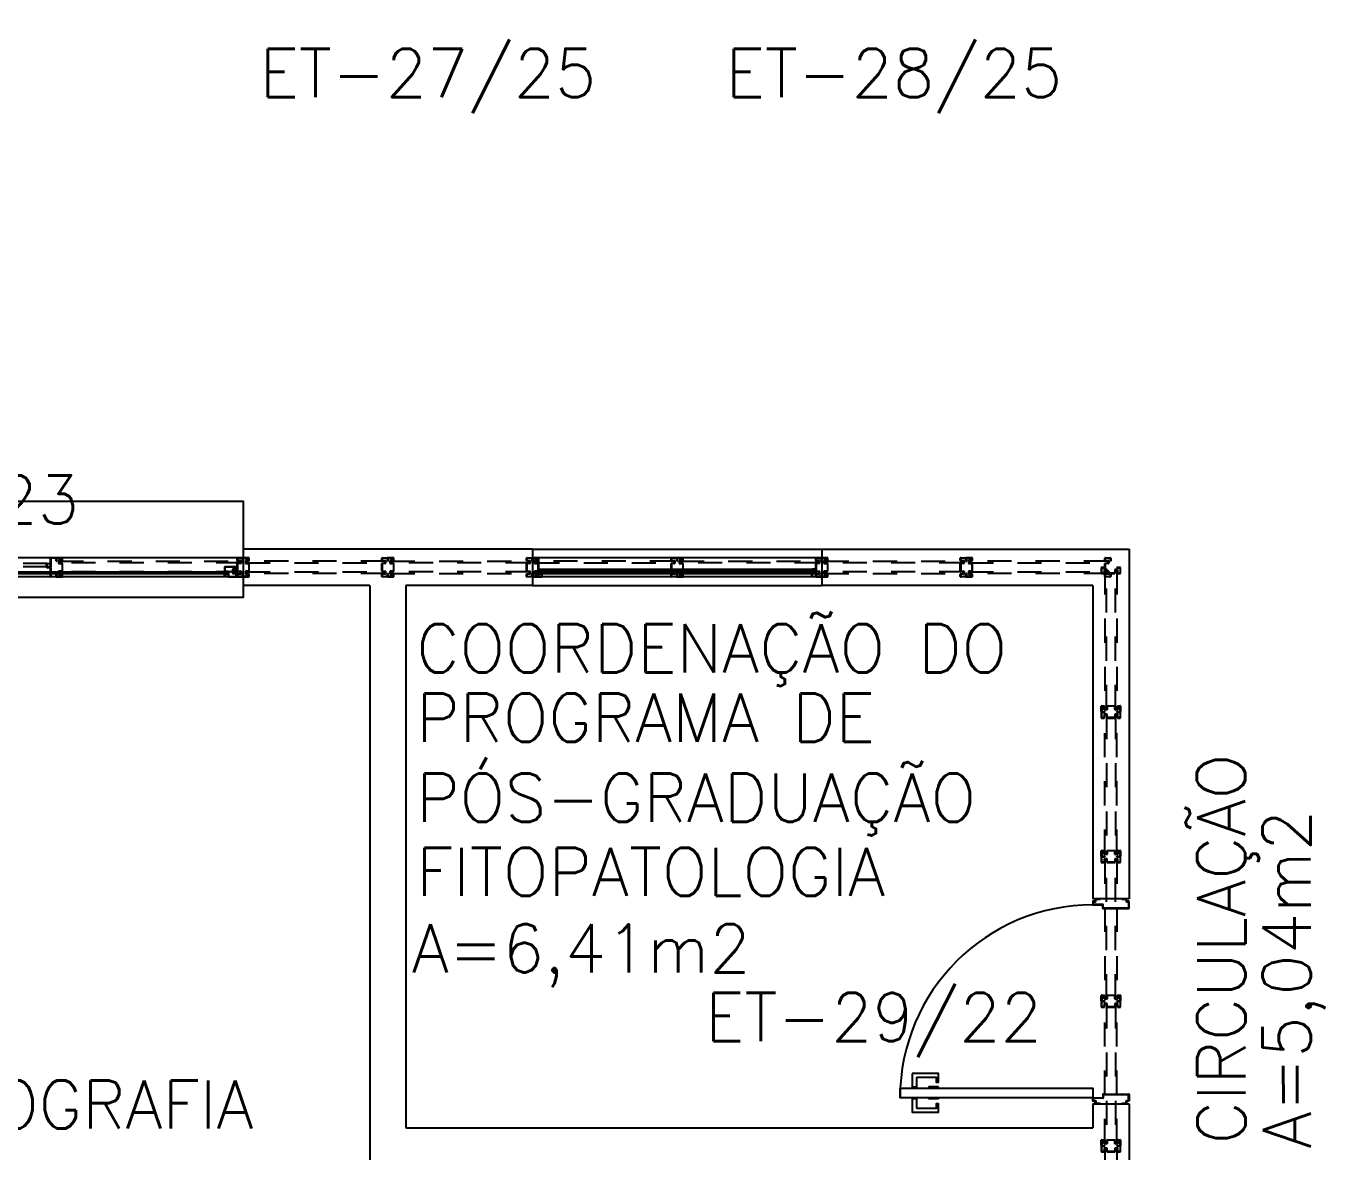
# Model space of a CAD drawing. Header units: millimetres. Extents: x 2128 to 2646, y 1972 to 2207.
# Drawn here: x 2482.94 to 2488.38, y 2056.62 to 2061.28 of the extents above; entities that cross this region are included whole.
import ezdxf

# ---------------------------------------------------------------- set-up
doc = ezdxf.new("R2010")
doc.units = ezdxf.units.MM
doc.linetypes.add('HIDDEN', pattern=[0.375, 0.25, -0.125])
for name, color, linetype in [('AR-ALV', 2, 'Continuous'), ('AR-ESQ', 1, 'Continuous'), ('AR-PEITORIL', 1, 'Continuous'), ('AR-PORTA', 1, 'Continuous'), ('ar-talude', 1, 'Continuous'), ('BC- VISTA', 1, 'Continuous'), ('BGR- VISTA', 12, 'Continuous'), ('DT-ESQ-BAGUETE-C', 1, 'Continuous'), ('DT-ESQ-BAGUETE-V', 1, 'Continuous'), ('DT-ESQ-CHAPA DOBRADA-V', 1, 'Continuous'), ('DT-ESQ-MARCO-V', 1, 'Continuous'), ('DT-ESQ-PERFIL U-C', 2, 'Continuous'), ('DT-ESQ-PROJ', 1, 'HIDDEN'), ('DT-ESQ-VIDRO-C', 2, 'Continuous'), ('DT-TXTMOD', 1, 'Continuous'), ('ENDEREÇO', 2, 'Continuous'), ('maçaneta', 1, 'Continuous'), ('mov', 1, 'Continuous'), ('PM-PERFIL U-C', 2, 'Continuous'), ('pm1', 2, 'Continuous'), ('TEXTO', 2, 'Continuous'), ('Área', 2, 'Continuous')]:
    doc.layers.add(name, color=color, linetype=linetype)
doc.styles.add('S10', font='simplex.shx', dxfattribs={"height": 0.1})
doc.styles.add('UNB-100', font='simplex.shx', dxfattribs={"height": 0.2})
doc.styles.add('UNB1-100', font='simplex.shx', dxfattribs={"height": 0.2})

# ---------------------------------------------------------------- blocks, each defined once
blk = doc.blocks.new('EF02A-P')
at = {"layer": 'DT-ESQ-PROJ', "ltscale": 0.1}
for p, q in [((0.0385, 0.0735), (0.8115, 0.0735)), ((0.0385, 0.0585), (0.8115, 0.0585))]:
    blk.add_line(p, q, dxfattribs=at)
for points in [[(0.025, 0.0984), (0.025, 0.0765), (0.0385, 0.0765, -1), (0.0385, 0.0735), (0.025, 0.0735), (0.025, 0.0365, -0.414214), (0.0235, 0.035), (0.0015, 0.035, -0.414214), (0, 0.0365), (0, 0.05), (0.0015, 0.05), (0.0015, 0.0365), (0.0235, 0.0365), (0.0235, 0.0735, -0.414214), (0.025, 0.075, -0.414214), (0.0235, 0.0765), (0.0235, 0.0984), (0.0235, 0.1135), (0.0015, 0.1135), (0.0015, 0.1), (0, 0.1), (0, 0.1135, -0.414214), (0.0015, 0.115), (0.0235, 0.115, -0.414214), (0.025, 0.1135)], [(0.825, 0.0984), (0.825, 0.0765), (0.8115, 0.0765, 1), (0.8115, 0.0735), (0.825, 0.0735), (0.825, 0.0365, 0.414214), (0.8265, 0.035), (0.8485, 0.035, 0.414214), (0.85, 0.0365), (0.85, 0.05), (0.8485, 0.05), (0.8485, 0.0365), (0.8265, 0.0365), (0.8265, 0.0735, 0.414214), (0.825, 0.075, 0.414214), (0.8265, 0.0765), (0.8265, 0.0984), (0.8265, 0.1135), (0.8485, 0.1135), (0.8485, 0.1), (0.85, 0.1), (0.85, 0.1135, 0.414214), (0.8485, 0.115), (0.8265, 0.115, 0.414214), (0.825, 0.1135)], [(0.039, 0.0585), (0.0255, 0.0585), (0.0255, 0.06), (0.039, 0.06), (0.039, 0.072), (0.0255, 0.072), (0.0255, 0.0735), (0.039, 0.0735, -0.414214), (0.0405, 0.072), (0.0405, 0.06, -0.414214)], [(0.811, 0.0585), (0.8245, 0.0585), (0.8245, 0.06), (0.811, 0.06), (0.811, 0.072), (0.8245, 0.072), (0.8245, 0.0735), (0.811, 0.0735, 0.414214), (0.8095, 0.072), (0.8095, 0.06, 0.414214)]]:
    blk.add_lwpolyline(points, format="xyb", close=True, dxfattribs=at)
for points in [[(0.025, 0.075), (0.0385, 0.075)], [(0.8115, 0.075), (0.825, 0.075)]]:
    blk.add_lwpolyline(points, dxfattribs=at)
at = {"layer": 'DT-TXTMOD', "ltscale": 0.1, "style": 'S10', "flags": 3}
blk.add_attdef('EF02A', (0.025, -0.105), '', height=0.1, dxfattribs=at)
blk = doc.blocks.new('EF137-P')
at = {"layer": 'DT-ESQ-PROJ', "ltscale": 0.1}
for points in [[(0.025, -0.1035), (0.025, -0.1135, -0.414214), (0.0235, -0.115), (0.0015, -0.115, -0.414214), (0, -0.1135), (0, -0.1), (0.0015, -0.1), (0.0015, -0.113, 0.414214), (0.002, -0.1135), (0.023, -0.1135, 0.414214), (0.0235, -0.113), (0.0235, -0.1035), (0.0105, -0.1035, -0.414214), (0.009, -0.102), (0.009, -0.092, -0.414214), (0.0105, -0.0905), (0.0235, -0.0905), (0.0235, -0.0595), (0.0105, -0.0595, -0.414214), (0.009, -0.058), (0.009, -0.048, -0.414214), (0.0105, -0.0465), (0.0235, -0.0465), (0.0235, -0.037, 0.414214), (0.023, -0.0365), (0.002, -0.0365, 0.414214), (0.0015, -0.037), (0.0015, -0.05), (0, -0.05), (0, -0.0365, -0.414214), (0.0015, -0.035), (0.0235, -0.035, -0.414214), (0.025, -0.0365), (0.025, -0.0465, -0.414214), (0.0235, -0.048), (0.0105, -0.048), (0.0105, -0.058), (0.0235, -0.058), (0.0235, -0.058, -0.414214), (0.025, -0.0595), (0.025, -0.0905, -0.414214), (0.0235, -0.092), (0.0235, -0.092), (0.0105, -0.092), (0.0105, -0.102), (0.0235, -0.102, -0.414214)], [(0.575, -0.1035), (0.575, -0.1135, 0.414214), (0.5765, -0.115), (0.5985, -0.115, 0.414214), (0.6, -0.1135), (0.6, -0.1), (0.5985, -0.1), (0.5985, -0.113, -0.414214), (0.598, -0.1135), (0.577, -0.1135, -0.414214), (0.5765, -0.113), (0.5765, -0.1035), (0.5895, -0.1035, 0.414214), (0.591, -0.102), (0.591, -0.092, 0.414214), (0.5895, -0.0905), (0.5765, -0.0905), (0.5765, -0.0595), (0.5895, -0.0595, 0.414214), (0.591, -0.058), (0.591, -0.048, 0.414214), (0.5895, -0.0465), (0.5765, -0.0465), (0.5765, -0.037, -0.414214), (0.577, -0.0365), (0.598, -0.0365, -0.414214), (0.5985, -0.037), (0.5985, -0.05), (0.6, -0.05), (0.6, -0.0365, 0.414214), (0.5985, -0.035), (0.5765, -0.035, 0.414214), (0.575, -0.0365), (0.575, -0.0465, 0.414214), (0.5765, -0.048), (0.5895, -0.048), (0.5895, -0.058), (0.5765, -0.058), (0.5765, -0.058, 0.414214), (0.575, -0.0595), (0.575, -0.0905, 0.414214), (0.5765, -0.092), (0.5765, -0.092), (0.5895, -0.092), (0.5895, -0.102), (0.5765, -0.102, 0.414214)], [(0.625, -0.1035), (0.625, -0.1135, -0.414214), (0.6235, -0.115), (0.6015, -0.115, -0.414214), (0.6, -0.1135), (0.6, -0.1), (0.6015, -0.1), (0.6015, -0.113, 0.414214), (0.602, -0.1135), (0.623, -0.1135, 0.414214), (0.6235, -0.113), (0.6235, -0.1035), (0.6105, -0.1035, -0.414214), (0.609, -0.102), (0.609, -0.092, -0.414214), (0.6105, -0.0905), (0.6235, -0.0905), (0.6235, -0.0595), (0.6105, -0.0595, -0.414214), (0.609, -0.058), (0.609, -0.048, -0.414214), (0.6105, -0.0465), (0.6235, -0.0465), (0.6235, -0.037, 0.414214), (0.623, -0.0365), (0.602, -0.0365, 0.414214), (0.6015, -0.037), (0.6015, -0.05), (0.6, -0.05), (0.6, -0.0365, -0.414214), (0.6015, -0.035), (0.6235, -0.035, -0.414214), (0.625, -0.0365), (0.625, -0.0465, -0.414214), (0.6235, -0.048), (0.6105, -0.048), (0.6105, -0.058), (0.6235, -0.058), (0.6235, -0.058, -0.414214), (0.625, -0.0595), (0.625, -0.0905, -0.414214), (0.6235, -0.092), (0.6235, -0.092), (0.6105, -0.092), (0.6105, -0.102), (0.6235, -0.102, -0.414214)], [(1.175, -0.1035), (1.175, -0.1135, 0.414214), (1.1765, -0.115), (1.1985, -0.115, 0.414214), (1.2, -0.1135), (1.2, -0.1), (1.1985, -0.1), (1.1985, -0.113, -0.414214), (1.198, -0.1135), (1.177, -0.1135, -0.414214), (1.1765, -0.113), (1.1765, -0.1035), (1.1895, -0.1035, 0.414214), (1.191, -0.102), (1.191, -0.092, 0.414214), (1.1895, -0.0905), (1.1765, -0.0905), (1.1765, -0.0595), (1.1895, -0.0595, 0.414214), (1.191, -0.058), (1.191, -0.048, 0.414214), (1.1895, -0.0465), (1.1765, -0.0465), (1.1765, -0.037, -0.414214), (1.177, -0.0365), (1.198, -0.0365, -0.414214), (1.1985, -0.037), (1.1985, -0.05), (1.2, -0.05), (1.2, -0.0365, 0.414214), (1.1985, -0.035), (1.1765, -0.035, 0.414214), (1.175, -0.0365), (1.175, -0.0465, 0.414214), (1.1765, -0.048), (1.1895, -0.048), (1.1895, -0.058), (1.1765, -0.058), (1.1765, -0.058, 0.414214), (1.175, -0.0595), (1.175, -0.0905, 0.414214), (1.1765, -0.092), (1.1765, -0.092), (1.1895, -0.092), (1.1895, -0.102), (1.1765, -0.102, 0.414214)], [(1.225, -0.1035), (1.225, -0.1135, -0.414214), (1.2235, -0.115), (1.2015, -0.115, -0.414214), (1.2, -0.1135), (1.2, -0.1), (1.2015, -0.1), (1.2015, -0.113, 0.414214), (1.202, -0.1135), (1.223, -0.1135, 0.414214), (1.2235, -0.113), (1.2235, -0.1035), (1.2105, -0.1035, -0.414214), (1.209, -0.102), (1.209, -0.092, -0.414214), (1.2105, -0.0905), (1.2235, -0.0905), (1.2235, -0.0595), (1.2105, -0.0595, -0.414214), (1.209, -0.058), (1.209, -0.048, -0.414214), (1.2105, -0.0465), (1.2235, -0.0465), (1.2235, -0.037, 0.414214), (1.223, -0.0365), (1.202, -0.0365, 0.414214), (1.2015, -0.037), (1.2015, -0.05), (1.2, -0.05), (1.2, -0.0365, -0.414214), (1.2015, -0.035), (1.2235, -0.035, -0.414214), (1.225, -0.0365), (1.225, -0.0465, -0.414214), (1.2235, -0.048), (1.2105, -0.048), (1.2105, -0.058), (1.2235, -0.058), (1.2235, -0.058, -0.414214), (1.225, -0.0595), (1.225, -0.0905, -0.414214), (1.2235, -0.092), (1.2235, -0.092), (1.2105, -0.092), (1.2105, -0.102), (1.2235, -0.102, -0.414214)], [(1.775, -0.1035), (1.775, -0.1135, 0.414214), (1.7765, -0.115), (1.7985, -0.115, 0.414214), (1.8, -0.1135), (1.8, -0.1), (1.7985, -0.1), (1.7985, -0.113, -0.414214), (1.798, -0.1135), (1.777, -0.1135, -0.414214), (1.7765, -0.113), (1.7765, -0.1035), (1.7895, -0.1035, 0.414214), (1.791, -0.102), (1.791, -0.092, 0.414214), (1.7895, -0.0905), (1.7765, -0.0905), (1.7765, -0.0595), (1.7895, -0.0595, 0.414214), (1.791, -0.058), (1.791, -0.048, 0.414214), (1.7895, -0.0465), (1.7765, -0.0465), (1.7765, -0.037, -0.414214), (1.777, -0.0365), (1.798, -0.0365, -0.414214), (1.7985, -0.037), (1.7985, -0.05), (1.8, -0.05), (1.8, -0.0365, 0.414214), (1.7985, -0.035), (1.7765, -0.035, 0.414214), (1.775, -0.0365), (1.775, -0.0465, 0.414214), (1.7765, -0.048), (1.7895, -0.048), (1.7895, -0.058), (1.7765, -0.058), (1.7765, -0.058, 0.414214), (1.775, -0.0595), (1.775, -0.0905, 0.414214), (1.7765, -0.092), (1.7765, -0.092), (1.7895, -0.092), (1.7895, -0.102), (1.7765, -0.102, 0.414214)], [(1.825, -0.1035), (1.825, -0.1135, -0.414214), (1.8235, -0.115), (1.8015, -0.115, -0.414214), (1.8, -0.1135), (1.8, -0.1), (1.8015, -0.1), (1.8015, -0.113, 0.414214), (1.802, -0.1135), (1.823, -0.1135, 0.414214), (1.8235, -0.113), (1.8235, -0.1035), (1.8105, -0.1035, -0.414214), (1.809, -0.102), (1.809, -0.092, -0.414214), (1.8105, -0.0905), (1.8235, -0.0905), (1.8235, -0.0595), (1.8105, -0.0595, -0.414214), (1.809, -0.058), (1.809, -0.048, -0.414214), (1.8105, -0.0465), (1.8235, -0.0465), (1.8235, -0.037, 0.414214), (1.823, -0.0365), (1.802, -0.0365, 0.414214), (1.8015, -0.037), (1.8015, -0.05), (1.8, -0.05), (1.8, -0.0365, -0.414214), (1.8015, -0.035), (1.8235, -0.035, -0.414214), (1.825, -0.0365), (1.825, -0.0465, -0.414214), (1.8235, -0.048), (1.8105, -0.048), (1.8105, -0.058), (1.8235, -0.058), (1.8235, -0.058, -0.414214), (1.825, -0.0595), (1.825, -0.0905, -0.414214), (1.8235, -0.092), (1.8235, -0.092), (1.8105, -0.092), (1.8105, -0.102), (1.8235, -0.102, -0.414214)], [(2.375, -0.1035), (2.375, -0.1135, 0.414214), (2.3765, -0.115), (2.3985, -0.115, 0.414214), (2.4, -0.1135), (2.4, -0.1), (2.3985, -0.1), (2.3985, -0.113, -0.414214), (2.398, -0.1135), (2.377, -0.1135, -0.414214), (2.3765, -0.113), (2.3765, -0.1035), (2.3895, -0.1035, 0.414214), (2.391, -0.102), (2.391, -0.092, 0.414214), (2.3895, -0.0905), (2.3765, -0.0905), (2.3765, -0.0595), (2.3895, -0.0595, 0.414214), (2.391, -0.058), (2.391, -0.048, 0.414214), (2.3895, -0.0465), (2.3765, -0.0465), (2.3765, -0.037, -0.414214), (2.377, -0.0365), (2.398, -0.0365, -0.414214), (2.3985, -0.037), (2.3985, -0.05), (2.4, -0.05), (2.4, -0.0365, 0.414214), (2.3985, -0.035), (2.3765, -0.035, 0.414214), (2.375, -0.0365), (2.375, -0.0465, 0.414214), (2.3765, -0.048), (2.3895, -0.048), (2.3895, -0.058), (2.3765, -0.058), (2.3765, -0.058, 0.414214), (2.375, -0.0595), (2.375, -0.0905, 0.414214), (2.3765, -0.092), (2.3765, -0.092), (2.3895, -0.092), (2.3895, -0.102), (2.3765, -0.102, 0.414214)], [(2.425, -0.1035), (2.425, -0.1135, -0.414214), (2.4235, -0.115), (2.4015, -0.115, -0.414214), (2.4, -0.1135), (2.4, -0.1), (2.4015, -0.1), (2.4015, -0.113, 0.414214), (2.402, -0.1135), (2.423, -0.1135, 0.414214), (2.4235, -0.113), (2.4235, -0.1035), (2.4105, -0.1035, -0.414214), (2.409, -0.102), (2.409, -0.092, -0.414214), (2.4105, -0.0905), (2.4235, -0.0905), (2.4235, -0.0595), (2.4105, -0.0595, -0.414214), (2.409, -0.058), (2.409, -0.048, -0.414214), (2.4105, -0.0465), (2.4235, -0.0465), (2.4235, -0.037, 0.414214), (2.423, -0.0365), (2.402, -0.0365, 0.414214), (2.4015, -0.037), (2.4015, -0.05), (2.4, -0.05), (2.4, -0.0365, -0.414214), (2.4015, -0.035), (2.4235, -0.035, -0.414214), (2.425, -0.0365), (2.425, -0.0465, -0.414214), (2.4235, -0.048), (2.4105, -0.048), (2.4105, -0.058), (2.4235, -0.058), (2.4235, -0.058, -0.414214), (2.425, -0.0595), (2.425, -0.0905, -0.414214), (2.4235, -0.092), (2.4235, -0.092), (2.4105, -0.092), (2.4105, -0.102), (2.4235, -0.102, -0.414214)], [(2.975, -0.1035), (2.975, -0.1135, 0.414214), (2.9765, -0.115), (2.9985, -0.115, 0.414214), (3, -0.1135), (3, -0.1), (2.9985, -0.1), (2.9985, -0.113, -0.414214), (2.998, -0.1135), (2.977, -0.1135, -0.414214), (2.9765, -0.113), (2.9765, -0.1035), (2.9895, -0.1035, 0.414214), (2.991, -0.102), (2.991, -0.092, 0.414214), (2.9895, -0.0905), (2.9765, -0.0905), (2.9765, -0.0595), (2.9895, -0.0595, 0.414214), (2.991, -0.058), (2.991, -0.048, 0.414214), (2.9895, -0.0465), (2.9765, -0.0465), (2.9765, -0.037, -0.414214), (2.977, -0.0365), (2.998, -0.0365, -0.414214), (2.9985, -0.037), (2.9985, -0.05), (3, -0.05), (3, -0.0365, 0.414214), (2.9985, -0.035), (2.9765, -0.035, 0.414214), (2.975, -0.0365), (2.975, -0.0465, 0.414214), (2.9765, -0.048), (2.9895, -0.048), (2.9895, -0.058), (2.9765, -0.058), (2.9765, -0.058, 0.414214), (2.975, -0.0595), (2.975, -0.0905, 0.414214), (2.9765, -0.092), (2.9765, -0.092), (2.9895, -0.092), (2.9895, -0.102), (2.9765, -0.102, 0.414214)], [(3.025, -0.1035), (3.025, -0.1135, -0.414214), (3.0235, -0.115), (3.0015, -0.115, -0.414214), (3, -0.1135), (3, -0.1), (3.0015, -0.1), (3.0015, -0.113, 0.414214), (3.002, -0.1135), (3.023, -0.1135, 0.414214), (3.0235, -0.113), (3.0235, -0.1035), (3.0105, -0.1035, -0.414214), (3.009, -0.102), (3.009, -0.092, -0.414214), (3.0105, -0.0905), (3.0235, -0.0905), (3.0235, -0.0595), (3.0105, -0.0595, -0.414214), (3.009, -0.058), (3.009, -0.048, -0.414214), (3.0105, -0.0465), (3.0235, -0.0465), (3.0235, -0.037, 0.414214), (3.023, -0.0365), (3.002, -0.0365, 0.414214), (3.0015, -0.037), (3.0015, -0.05), (3, -0.05), (3, -0.0365, -0.414214), (3.0015, -0.035), (3.0235, -0.035, -0.414214), (3.025, -0.0365), (3.025, -0.0465, -0.414214), (3.0235, -0.048), (3.0105, -0.048), (3.0105, -0.058), (3.0235, -0.058), (3.0235, -0.058, -0.414214), (3.025, -0.0595), (3.025, -0.0905, -0.414214), (3.0235, -0.092), (3.0235, -0.092), (3.0105, -0.092), (3.0105, -0.102), (3.0235, -0.102, -0.414214)], [(3.575, -0.1035), (3.575, -0.1135, 0.414214), (3.5765, -0.115), (3.5985, -0.115, 0.414214), (3.6, -0.1135), (3.6, -0.1), (3.5985, -0.1), (3.5985, -0.113, -0.414214), (3.598, -0.1135), (3.577, -0.1135, -0.414214), (3.5765, -0.113), (3.5765, -0.1035), (3.5895, -0.1035, 0.414214), (3.591, -0.102), (3.591, -0.092, 0.414214), (3.5895, -0.0905), (3.5765, -0.0905), (3.5765, -0.0595), (3.5895, -0.0595, 0.414214), (3.591, -0.058), (3.591, -0.048, 0.414214), (3.5895, -0.0465), (3.5765, -0.0465), (3.5765, -0.037, -0.414214), (3.577, -0.0365), (3.598, -0.0365, -0.414214), (3.5985, -0.037), (3.5985, -0.05), (3.6, -0.05), (3.6, -0.0365, 0.414214), (3.5985, -0.035), (3.5765, -0.035, 0.414214), (3.575, -0.0365), (3.575, -0.0465, 0.414214), (3.5765, -0.048), (3.5895, -0.048), (3.5895, -0.058), (3.5765, -0.058), (3.5765, -0.058, 0.414214), (3.575, -0.0595), (3.575, -0.0905, 0.414214), (3.5765, -0.092), (3.5765, -0.092), (3.5895, -0.092), (3.5895, -0.102), (3.5765, -0.102, 0.414214)], [(3.625, -0.1035), (3.625, -0.1135, -0.414214), (3.6235, -0.115), (3.6015, -0.115, -0.414214), (3.6, -0.1135), (3.6, -0.1), (3.6015, -0.1), (3.6015, -0.113, 0.414214), (3.602, -0.1135), (3.623, -0.1135, 0.414214), (3.6235, -0.113), (3.6235, -0.1035), (3.6105, -0.1035, -0.414214), (3.609, -0.102), (3.609, -0.092, -0.414214), (3.6105, -0.0905), (3.6235, -0.0905), (3.6235, -0.0595), (3.6105, -0.0595, -0.414214), (3.609, -0.058), (3.609, -0.048, -0.414214), (3.6105, -0.0465), (3.6235, -0.0465), (3.6235, -0.037, 0.414214), (3.623, -0.0365), (3.602, -0.0365, 0.414214), (3.6015, -0.037), (3.6015, -0.05), (3.6, -0.05), (3.6, -0.0365, -0.414214), (3.6015, -0.035), (3.6235, -0.035, -0.414214), (3.625, -0.0365), (3.625, -0.0465, -0.414214), (3.6235, -0.048), (3.6105, -0.048), (3.6105, -0.058), (3.6235, -0.058), (3.6235, -0.058, -0.414214), (3.625, -0.0595), (3.625, -0.0905, -0.414214), (3.6235, -0.092), (3.6235, -0.092), (3.6105, -0.092), (3.6105, -0.102), (3.6235, -0.102, -0.414214)], [(4.35, -0.1035), (4.35, -0.1135, 0.414214), (4.3515, -0.115), (4.3735, -0.115, 0.414214), (4.375, -0.1135), (4.375, -0.1), (4.3735, -0.1), (4.3735, -0.113, -0.414214), (4.373, -0.1135), (4.352, -0.1135, -0.414214), (4.3515, -0.113), (4.3515, -0.1035), (4.3645, -0.1035, 0.414214), (4.366, -0.102), (4.366, -0.092, 0.414214), (4.3645, -0.0905), (4.3515, -0.0905), (4.3515, -0.0595), (4.3645, -0.0595, 0.414214), (4.366, -0.058), (4.366, -0.048, 0.414214), (4.3645, -0.0465), (4.3515, -0.0465), (4.3515, -0.037, -0.414214), (4.352, -0.0365), (4.373, -0.0365, -0.414214), (4.3735, -0.037), (4.3735, -0.05), (4.375, -0.05), (4.375, -0.0365, 0.414214), (4.3735, -0.035), (4.3515, -0.035, 0.414214), (4.35, -0.0365), (4.35, -0.0465, 0.414214), (4.3515, -0.048), (4.3645, -0.048), (4.3645, -0.058), (4.3515, -0.058), (4.3515, -0.058, 0.414214), (4.35, -0.0595), (4.35, -0.0905, 0.414214), (4.3515, -0.092), (4.3515, -0.092), (4.3645, -0.092), (4.3645, -0.102), (4.3515, -0.102, 0.414214)]]:
    blk.add_lwpolyline(points, format="xyb", close=True, dxfattribs=at)
for points in [[(0.0125, -0.056), (0.0125, -0.05), (0.5875, -0.05), (0.5875, -0.056)], [(1.1875, -0.056), (1.1875, -0.05), (0.6125, -0.05), (0.6125, -0.056)], [(1.7875, -0.056), (1.7875, -0.05), (1.2125, -0.05), (1.2125, -0.056)], [(1.8125, -0.056), (1.8125, -0.05), (2.3875, -0.05), (2.3875, -0.056)], [(2.9875, -0.056), (2.9875, -0.05), (2.4125, -0.05), (2.4125, -0.056)], [(3.0125, -0.056), (3.0125, -0.05), (3.5875, -0.05), (3.5875, -0.056)], [(4.3625, -0.056), (4.3625, -0.05), (3.6125, -0.05), (3.6125, -0.056)], [(0.0125, -0.094), (0.0125, -0.1), (0.5875, -0.1), (0.5875, -0.094)], [(1.1875, -0.094), (1.1875, -0.1), (0.6125, -0.1), (0.6125, -0.094)], [(1.7875, -0.094), (1.7875, -0.1), (1.2125, -0.1), (1.2125, -0.094)], [(1.8125, -0.094), (1.8125, -0.1), (2.3875, -0.1), (2.3875, -0.094)], [(2.9875, -0.094), (2.9875, -0.1), (2.4125, -0.1), (2.4125, -0.094)], [(3.0125, -0.094), (3.0125, -0.1), (3.5875, -0.1), (3.5875, -0.094)], [(4.3625, -0.094), (4.3625, -0.1), (3.6125, -0.1), (3.6125, -0.094)]]:
    blk.add_lwpolyline(points, close=True, dxfattribs=at)
at = {"layer": 'DT-TXTMOD', "ltscale": 0.1, "style": 'S10', "flags": 3}
for tag, p in [('M19A', (0.0235, -0.255)), ('M21A', (0.827, -0.255)), ('M23A', (1.6306, -0.255)), ('M26A', (2.4341, -0.255))]:
    blk.add_attdef(tag, p, '', height=0.1, dxfattribs=at)
blk = doc.blocks.new('EF136-P')
at = {"layer": 'DT-ESQ-PROJ', "ltscale": 0.1}
for points in [[(0.025, -0.1035), (0.025, -0.1135, -0.414214), (0.0235, -0.115), (0.0015, -0.115, -0.414214), (0, -0.1135), (0, -0.1), (0.0015, -0.1), (0.0015, -0.113, 0.414214), (0.002, -0.1135), (0.023, -0.1135, 0.414214), (0.0235, -0.113), (0.0235, -0.1035), (0.0105, -0.1035, -0.414214), (0.009, -0.102), (0.009, -0.092, -0.414214), (0.0105, -0.0905), (0.0235, -0.0905), (0.0235, -0.0595), (0.0105, -0.0595, -0.414214), (0.009, -0.058), (0.009, -0.048, -0.414214), (0.0105, -0.0465), (0.0235, -0.0465), (0.0235, -0.037, 0.414214), (0.023, -0.0365), (0.002, -0.0365, 0.414214), (0.0015, -0.037), (0.0015, -0.05), (0, -0.05), (0, -0.0365, -0.414214), (0.0015, -0.035), (0.0235, -0.035, -0.414214), (0.025, -0.0365), (0.025, -0.0465, -0.414214), (0.0235, -0.048), (0.0105, -0.048), (0.0105, -0.058), (0.0235, -0.058), (0.0235, -0.058, -0.414214), (0.025, -0.0595), (0.025, -0.0905, -0.414214), (0.0235, -0.092), (0.0235, -0.092), (0.0105, -0.092), (0.0105, -0.102), (0.0235, -0.102, -0.414214)], [(0.575, -0.1035), (0.575, -0.1135, 0.414214), (0.5765, -0.115), (0.5985, -0.115, 0.414214), (0.6, -0.1135), (0.6, -0.1), (0.5985, -0.1), (0.5985, -0.113, -0.414214), (0.598, -0.1135), (0.577, -0.1135, -0.414214), (0.5765, -0.113), (0.5765, -0.1035), (0.5895, -0.1035, 0.414214), (0.591, -0.102), (0.591, -0.092, 0.414214), (0.5895, -0.0905), (0.5765, -0.0905), (0.5765, -0.0595), (0.5895, -0.0595, 0.414214), (0.591, -0.058), (0.591, -0.048, 0.414214), (0.5895, -0.0465), (0.5765, -0.0465), (0.5765, -0.037, -0.414214), (0.577, -0.0365), (0.598, -0.0365, -0.414214), (0.5985, -0.037), (0.5985, -0.05), (0.6, -0.05), (0.6, -0.0365, 0.414214), (0.5985, -0.035), (0.5765, -0.035, 0.414214), (0.575, -0.0365), (0.575, -0.0465, 0.414214), (0.5765, -0.048), (0.5895, -0.048), (0.5895, -0.058), (0.5765, -0.058), (0.5765, -0.058, 0.414214), (0.575, -0.0595), (0.575, -0.0905, 0.414214), (0.5765, -0.092), (0.5765, -0.092), (0.5895, -0.092), (0.5895, -0.102), (0.5765, -0.102, 0.414214)], [(0.625, -0.1035), (0.625, -0.1135, -0.414214), (0.6235, -0.115), (0.6015, -0.115, -0.414214), (0.6, -0.1135), (0.6, -0.1), (0.6015, -0.1), (0.6015, -0.113, 0.414214), (0.602, -0.1135), (0.623, -0.1135, 0.414214), (0.6235, -0.113), (0.6235, -0.1035), (0.6105, -0.1035, -0.414214), (0.609, -0.102), (0.609, -0.092, -0.414214), (0.6105, -0.0905), (0.6235, -0.0905), (0.6235, -0.0595), (0.6105, -0.0595, -0.414214), (0.609, -0.058), (0.609, -0.048, -0.414214), (0.6105, -0.0465), (0.6235, -0.0465), (0.6235, -0.037, 0.414214), (0.623, -0.0365), (0.602, -0.0365, 0.414214), (0.6015, -0.037), (0.6015, -0.05), (0.6, -0.05), (0.6, -0.0365, -0.414214), (0.6015, -0.035), (0.6235, -0.035, -0.414214), (0.625, -0.0365), (0.625, -0.0465, -0.414214), (0.6235, -0.048), (0.6105, -0.048), (0.6105, -0.058), (0.6235, -0.058), (0.6235, -0.058, -0.414214), (0.625, -0.0595), (0.625, -0.0905, -0.414214), (0.6235, -0.092), (0.6235, -0.092), (0.6105, -0.092), (0.6105, -0.102), (0.6235, -0.102, -0.414214)], [(1.175, -0.1035), (1.175, -0.1135, 0.414214), (1.1765, -0.115), (1.1985, -0.115, 0.414214), (1.2, -0.1135), (1.2, -0.1), (1.1985, -0.1), (1.1985, -0.113, -0.414214), (1.198, -0.1135), (1.177, -0.1135, -0.414214), (1.1765, -0.113), (1.1765, -0.1035), (1.1895, -0.1035, 0.414214), (1.191, -0.102), (1.191, -0.092, 0.414214), (1.1895, -0.0905), (1.1765, -0.0905), (1.1765, -0.0595), (1.1895, -0.0595, 0.414214), (1.191, -0.058), (1.191, -0.048, 0.414214), (1.1895, -0.0465), (1.1765, -0.0465), (1.1765, -0.037, -0.414214), (1.177, -0.0365), (1.198, -0.0365, -0.414214), (1.1985, -0.037), (1.1985, -0.05), (1.2, -0.05), (1.2, -0.0365, 0.414214), (1.1985, -0.035), (1.1765, -0.035, 0.414214), (1.175, -0.0365), (1.175, -0.0465, 0.414214), (1.1765, -0.048), (1.1895, -0.048), (1.1895, -0.058), (1.1765, -0.058), (1.1765, -0.058, 0.414214), (1.175, -0.0595), (1.175, -0.0905, 0.414214), (1.1765, -0.092), (1.1765, -0.092), (1.1895, -0.092), (1.1895, -0.102), (1.1765, -0.102, 0.414214)], [(1.225, -0.1035), (1.225, -0.1135, -0.414214), (1.2235, -0.115), (1.2015, -0.115, -0.414214), (1.2, -0.1135), (1.2, -0.1), (1.2015, -0.1), (1.2015, -0.113, 0.414214), (1.202, -0.1135), (1.223, -0.1135, 0.414214), (1.2235, -0.113), (1.2235, -0.1035), (1.2105, -0.1035, -0.414214), (1.209, -0.102), (1.209, -0.092, -0.414214), (1.2105, -0.0905), (1.2235, -0.0905), (1.2235, -0.0595), (1.2105, -0.0595, -0.414214), (1.209, -0.058), (1.209, -0.048, -0.414214), (1.2105, -0.0465), (1.2235, -0.0465), (1.2235, -0.037, 0.414214), (1.223, -0.0365), (1.202, -0.0365, 0.414214), (1.2015, -0.037), (1.2015, -0.05), (1.2, -0.05), (1.2, -0.0365, -0.414214), (1.2015, -0.035), (1.2235, -0.035, -0.414214), (1.225, -0.0365), (1.225, -0.0465, -0.414214), (1.2235, -0.048), (1.2105, -0.048), (1.2105, -0.058), (1.2235, -0.058), (1.2235, -0.058, -0.414214), (1.225, -0.0595), (1.225, -0.0905, -0.414214), (1.2235, -0.092), (1.2235, -0.092), (1.2105, -0.092), (1.2105, -0.102), (1.2235, -0.102, -0.414214)], [(1.775, -0.1035), (1.775, -0.1135, 0.414214), (1.7765, -0.115), (1.7985, -0.115, 0.414214), (1.8, -0.1135), (1.8, -0.1), (1.7985, -0.1), (1.7985, -0.113, -0.414214), (1.798, -0.1135), (1.777, -0.1135, -0.414214), (1.7765, -0.113), (1.7765, -0.1035), (1.7895, -0.1035, 0.414214), (1.791, -0.102), (1.791, -0.092, 0.414214), (1.7895, -0.0905), (1.7765, -0.0905), (1.7765, -0.0595), (1.7895, -0.0595, 0.414214), (1.791, -0.058), (1.791, -0.048, 0.414214), (1.7895, -0.0465), (1.7765, -0.0465), (1.7765, -0.037, -0.414214), (1.777, -0.0365), (1.798, -0.0365, -0.414214), (1.7985, -0.037), (1.7985, -0.05), (1.8, -0.05), (1.8, -0.0365, 0.414214), (1.7985, -0.035), (1.7765, -0.035, 0.414214), (1.775, -0.0365), (1.775, -0.0465, 0.414214), (1.7765, -0.048), (1.7895, -0.048), (1.7895, -0.058), (1.7765, -0.058), (1.7765, -0.058, 0.414214), (1.775, -0.0595), (1.775, -0.0905, 0.414214), (1.7765, -0.092), (1.7765, -0.092), (1.7895, -0.092), (1.7895, -0.102), (1.7765, -0.102, 0.414214)], [(1.825, -0.1035), (1.825, -0.1135, -0.414214), (1.8235, -0.115), (1.8015, -0.115, -0.414214), (1.8, -0.1135), (1.8, -0.1), (1.8015, -0.1), (1.8015, -0.113, 0.414214), (1.802, -0.1135), (1.823, -0.1135, 0.414214), (1.8235, -0.113), (1.8235, -0.1035), (1.8105, -0.1035, -0.414214), (1.809, -0.102), (1.809, -0.092, -0.414214), (1.8105, -0.0905), (1.8235, -0.0905), (1.8235, -0.0595), (1.8105, -0.0595, -0.414214), (1.809, -0.058), (1.809, -0.048, -0.414214), (1.8105, -0.0465), (1.8235, -0.0465), (1.8235, -0.037, 0.414214), (1.823, -0.0365), (1.802, -0.0365, 0.414214), (1.8015, -0.037), (1.8015, -0.05), (1.8, -0.05), (1.8, -0.0365, -0.414214), (1.8015, -0.035), (1.8235, -0.035, -0.414214), (1.825, -0.0365), (1.825, -0.0465, -0.414214), (1.8235, -0.048), (1.8105, -0.048), (1.8105, -0.058), (1.8235, -0.058), (1.8235, -0.058, -0.414214), (1.825, -0.0595), (1.825, -0.0905, -0.414214), (1.8235, -0.092), (1.8235, -0.092), (1.8105, -0.092), (1.8105, -0.102), (1.8235, -0.102, -0.414214)], [(2.375, -0.1035), (2.375, -0.1135, 0.414214), (2.3765, -0.115), (2.3985, -0.115, 0.414214), (2.4, -0.1135), (2.4, -0.1), (2.3985, -0.1), (2.3985, -0.113, -0.414214), (2.398, -0.1135), (2.377, -0.1135, -0.414214), (2.3765, -0.113), (2.3765, -0.1035), (2.3895, -0.1035, 0.414214), (2.391, -0.102), (2.391, -0.092, 0.414214), (2.3895, -0.0905), (2.3765, -0.0905), (2.3765, -0.0595), (2.3895, -0.0595, 0.414214), (2.391, -0.058), (2.391, -0.048, 0.414214), (2.3895, -0.0465), (2.3765, -0.0465), (2.3765, -0.037, -0.414214), (2.377, -0.0365), (2.398, -0.0365, -0.414214), (2.3985, -0.037), (2.3985, -0.05), (2.4, -0.05), (2.4, -0.0365, 0.414214), (2.3985, -0.035), (2.3765, -0.035, 0.414214), (2.375, -0.0365), (2.375, -0.0465, 0.414214), (2.3765, -0.048), (2.3895, -0.048), (2.3895, -0.058), (2.3765, -0.058), (2.3765, -0.058, 0.414214), (2.375, -0.0595), (2.375, -0.0905, 0.414214), (2.3765, -0.092), (2.3765, -0.092), (2.3895, -0.092), (2.3895, -0.102), (2.3765, -0.102, 0.414214)], [(2.425, -0.1035), (2.425, -0.1135, -0.414214), (2.4235, -0.115), (2.4015, -0.115, -0.414214), (2.4, -0.1135), (2.4, -0.1), (2.4015, -0.1), (2.4015, -0.113, 0.414214), (2.402, -0.1135), (2.423, -0.1135, 0.414214), (2.4235, -0.113), (2.4235, -0.1035), (2.4105, -0.1035, -0.414214), (2.409, -0.102), (2.409, -0.092, -0.414214), (2.4105, -0.0905), (2.4235, -0.0905), (2.4235, -0.0595), (2.4105, -0.0595, -0.414214), (2.409, -0.058), (2.409, -0.048, -0.414214), (2.4105, -0.0465), (2.4235, -0.0465), (2.4235, -0.037, 0.414214), (2.423, -0.0365), (2.402, -0.0365, 0.414214), (2.4015, -0.037), (2.4015, -0.05), (2.4, -0.05), (2.4, -0.0365, -0.414214), (2.4015, -0.035), (2.4235, -0.035, -0.414214), (2.425, -0.0365), (2.425, -0.0465, -0.414214), (2.4235, -0.048), (2.4105, -0.048), (2.4105, -0.058), (2.4235, -0.058), (2.4235, -0.058, -0.414214), (2.425, -0.0595), (2.425, -0.0905, -0.414214), (2.4235, -0.092), (2.4235, -0.092), (2.4105, -0.092), (2.4105, -0.102), (2.4235, -0.102, -0.414214)], [(2.975, -0.1035), (2.975, -0.1135, 0.414214), (2.9765, -0.115), (2.9985, -0.115, 0.414214), (3, -0.1135), (3, -0.1), (2.9985, -0.1), (2.9985, -0.113, -0.414214), (2.998, -0.1135), (2.977, -0.1135, -0.414214), (2.9765, -0.113), (2.9765, -0.1035), (2.9895, -0.1035, 0.414214), (2.991, -0.102), (2.991, -0.092, 0.414214), (2.9895, -0.0905), (2.9765, -0.0905), (2.9765, -0.0595), (2.9895, -0.0595, 0.414214), (2.991, -0.058), (2.991, -0.048, 0.414214), (2.9895, -0.0465), (2.9765, -0.0465), (2.9765, -0.037, -0.414214), (2.977, -0.0365), (2.998, -0.0365, -0.414214), (2.9985, -0.037), (2.9985, -0.05), (3, -0.05), (3, -0.0365, 0.414214), (2.9985, -0.035), (2.9765, -0.035, 0.414214), (2.975, -0.0365), (2.975, -0.0465, 0.414214), (2.9765, -0.048), (2.9895, -0.048), (2.9895, -0.058), (2.9765, -0.058), (2.9765, -0.058, 0.414214), (2.975, -0.0595), (2.975, -0.0905, 0.414214), (2.9765, -0.092), (2.9765, -0.092), (2.9895, -0.092), (2.9895, -0.102), (2.9765, -0.102, 0.414214)], [(3.025, -0.1035), (3.025, -0.1135, -0.414214), (3.0235, -0.115), (3.0015, -0.115, -0.414214), (3, -0.1135), (3, -0.1), (3.0015, -0.1), (3.0015, -0.113, 0.414214), (3.002, -0.1135), (3.023, -0.1135, 0.414214), (3.0235, -0.113), (3.0235, -0.1035), (3.0105, -0.1035, -0.414214), (3.009, -0.102), (3.009, -0.092, -0.414214), (3.0105, -0.0905), (3.0235, -0.0905), (3.0235, -0.0595), (3.0105, -0.0595, -0.414214), (3.009, -0.058), (3.009, -0.048, -0.414214), (3.0105, -0.0465), (3.0235, -0.0465), (3.0235, -0.037, 0.414214), (3.023, -0.0365), (3.002, -0.0365, 0.414214), (3.0015, -0.037), (3.0015, -0.05), (3, -0.05), (3, -0.0365, -0.414214), (3.0015, -0.035), (3.0235, -0.035, -0.414214), (3.025, -0.0365), (3.025, -0.0465, -0.414214), (3.0235, -0.048), (3.0105, -0.048), (3.0105, -0.058), (3.0235, -0.058), (3.0235, -0.058, -0.414214), (3.025, -0.0595), (3.025, -0.0905, -0.414214), (3.0235, -0.092), (3.0235, -0.092), (3.0105, -0.092), (3.0105, -0.102), (3.0235, -0.102, -0.414214)], [(3.575, -0.1035), (3.575, -0.1135, 0.414214), (3.5765, -0.115), (3.5985, -0.115, 0.414214), (3.6, -0.1135), (3.6, -0.1), (3.5985, -0.1), (3.5985, -0.113, -0.414214), (3.598, -0.1135), (3.577, -0.1135, -0.414214), (3.5765, -0.113), (3.5765, -0.1035), (3.5895, -0.1035, 0.414214), (3.591, -0.102), (3.591, -0.092, 0.414214), (3.5895, -0.0905), (3.5765, -0.0905), (3.5765, -0.0595), (3.5895, -0.0595, 0.414214), (3.591, -0.058), (3.591, -0.048, 0.414214), (3.5895, -0.0465), (3.5765, -0.0465), (3.5765, -0.037, -0.414214), (3.577, -0.0365), (3.598, -0.0365, -0.414214), (3.5985, -0.037), (3.5985, -0.05), (3.6, -0.05), (3.6, -0.0365, 0.414214), (3.5985, -0.035), (3.5765, -0.035, 0.414214), (3.575, -0.0365), (3.575, -0.0465, 0.414214), (3.5765, -0.048), (3.5895, -0.048), (3.5895, -0.058), (3.5765, -0.058), (3.5765, -0.058, 0.414214), (3.575, -0.0595), (3.575, -0.0905, 0.414214), (3.5765, -0.092), (3.5765, -0.092), (3.5895, -0.092), (3.5895, -0.102), (3.5765, -0.102, 0.414214)], [(3.625, -0.1035), (3.625, -0.1135, -0.414214), (3.6235, -0.115), (3.6015, -0.115, -0.414214), (3.6, -0.1135), (3.6, -0.1), (3.6015, -0.1), (3.6015, -0.113, 0.414214), (3.602, -0.1135), (3.623, -0.1135, 0.414214), (3.6235, -0.113), (3.6235, -0.1035), (3.6105, -0.1035, -0.414214), (3.609, -0.102), (3.609, -0.092, -0.414214), (3.6105, -0.0905), (3.6235, -0.0905), (3.6235, -0.0595), (3.6105, -0.0595, -0.414214), (3.609, -0.058), (3.609, -0.048, -0.414214), (3.6105, -0.0465), (3.6235, -0.0465), (3.6235, -0.037, 0.414214), (3.623, -0.0365), (3.602, -0.0365, 0.414214), (3.6015, -0.037), (3.6015, -0.05), (3.6, -0.05), (3.6, -0.0365, -0.414214), (3.6015, -0.035), (3.6235, -0.035, -0.414214), (3.625, -0.0365), (3.625, -0.0465, -0.414214), (3.6235, -0.048), (3.6105, -0.048), (3.6105, -0.058), (3.6235, -0.058), (3.6235, -0.058, -0.414214), (3.625, -0.0595), (3.625, -0.0905, -0.414214), (3.6235, -0.092), (3.6235, -0.092), (3.6105, -0.092), (3.6105, -0.102), (3.6235, -0.102, -0.414214)], [(4.175, -0.1035), (4.175, -0.1135, 0.414214), (4.1765, -0.115), (4.1985, -0.115, 0.414214), (4.2, -0.1135), (4.2, -0.1), (4.1985, -0.1), (4.1985, -0.113, -0.414214), (4.198, -0.1135), (4.177, -0.1135, -0.414214), (4.1765, -0.113), (4.1765, -0.1035), (4.1895, -0.1035, 0.414214), (4.191, -0.102), (4.191, -0.092, 0.414214), (4.1895, -0.0905), (4.1765, -0.0905), (4.1765, -0.0595), (4.1895, -0.0595, 0.414214), (4.191, -0.058), (4.191, -0.048, 0.414214), (4.1895, -0.0465), (4.1765, -0.0465), (4.1765, -0.037, -0.414214), (4.177, -0.0365), (4.198, -0.0365, -0.414214), (4.1985, -0.037), (4.1985, -0.05), (4.2, -0.05), (4.2, -0.0365, 0.414214), (4.1985, -0.035), (4.1765, -0.035, 0.414214), (4.175, -0.0365), (4.175, -0.0465, 0.414214), (4.1765, -0.048), (4.1895, -0.048), (4.1895, -0.058), (4.1765, -0.058), (4.1765, -0.058, 0.414214), (4.175, -0.0595), (4.175, -0.0905, 0.414214), (4.1765, -0.092), (4.1765, -0.092), (4.1895, -0.092), (4.1895, -0.102), (4.1765, -0.102, 0.414214)]]:
    blk.add_lwpolyline(points, format="xyb", close=True, dxfattribs=at)
for points in [[(0.0125, -0.056), (0.0125, -0.05), (0.5875, -0.05), (0.5875, -0.056)], [(1.1875, -0.056), (1.1875, -0.05), (0.6125, -0.05), (0.6125, -0.056)], [(1.7875, -0.056), (1.7875, -0.05), (1.2125, -0.05), (1.2125, -0.056)], [(1.8125, -0.056), (1.8125, -0.05), (2.3875, -0.05), (2.3875, -0.056)], [(2.9875, -0.056), (2.9875, -0.05), (2.4125, -0.05), (2.4125, -0.056)], [(3.0125, -0.056), (3.0125, -0.05), (3.5875, -0.05), (3.5875, -0.056)], [(4.1875, -0.056), (4.1875, -0.05), (3.6125, -0.05), (3.6125, -0.056)], [(0.0125, -0.094), (0.0125, -0.1), (0.5875, -0.1), (0.5875, -0.094)], [(1.1875, -0.094), (1.1875, -0.1), (0.6125, -0.1), (0.6125, -0.094)], [(1.7875, -0.094), (1.7875, -0.1), (1.2125, -0.1), (1.2125, -0.094)], [(1.8125, -0.094), (1.8125, -0.1), (2.3875, -0.1), (2.3875, -0.094)], [(2.9875, -0.094), (2.9875, -0.1), (2.4125, -0.1), (2.4125, -0.094)], [(3.0125, -0.094), (3.0125, -0.1), (3.5875, -0.1), (3.5875, -0.094)], [(4.1875, -0.094), (4.1875, -0.1), (3.6125, -0.1), (3.6125, -0.094)]]:
    blk.add_lwpolyline(points, close=True, dxfattribs=at)
at = {"layer": 'DT-TXTMOD', "ltscale": 0.1, "style": 'S10', "flags": 3}
for tag, p in [('M19A', (0.0235, -0.255)), ('M21A', (0.827, -0.255)), ('M23A', (1.6306, -0.255)), ('M26A', (2.4341, -0.255))]:
    blk.add_attdef(tag, p, '', height=0.1, dxfattribs=at)
blk = doc.blocks.new('EF05A-P')
at = {"layer": 'DT-ESQ-BAGUETE-C', "ltscale": 0.1}
for points in [[(0.039, -0.05), (0.0255, -0.05), (0.0255, -0.0485), (0.039, -0.0485), (0.039, -0.0365), (0.0255, -0.0365), (0.0255, -0.035), (0.039, -0.035, -0.414214), (0.0405, -0.0365), (0.0405, -0.0485, -0.414214)], [(1.161, -0.05), (1.1745, -0.05), (1.1745, -0.0485), (1.161, -0.0485), (1.161, -0.0365), (1.1745, -0.0365), (1.1745, -0.035), (1.161, -0.035, 0.414214), (1.1595, -0.0365), (1.1595, -0.0485, 0.414214)]]:
    blk.add_lwpolyline(points, format="xyb", close=True, dxfattribs=at)
at = {"layer": 'DT-ESQ-BAGUETE-V', "ltscale": 0.1}
blk.add_line((1.161, -0.05), (0.039, -0.05), dxfattribs=at)
at = {"layer": 'DT-ESQ-CHAPA DOBRADA-V', "ltscale": 0.1}
blk.add_line((1.16, -0.067), (0.04, -0.067), dxfattribs=at)
at = {"layer": 'DT-ESQ-MARCO-V', "ltscale": 0.1}
for p, q in [((0.0235, -0.035), (1.1765, -0.035)), ((0.0235, -0.115), (1.1765, -0.115))]:
    blk.add_line(p, q, dxfattribs=at)
at = {"layer": 'DT-ESQ-PERFIL U-C', "ltscale": 0.1}
for points in [[(0.025, -0.0655), (0.025, -0.0655, 0.414214), (0.0235, -0.067), (0.0235, -0.1135), (0.0015, -0.1135), (0.0015, -0.1), (0, -0.1), (0, -0.1135, 0.414214), (0.0015, -0.115), (0.0235, -0.115, 0.414214), (0.025, -0.1135), (0.025, -0.067), (0.04, -0.067, 1), (0.04, -0.064), (0.025, -0.064), (0.025, -0.0365, 0.414214), (0.0235, -0.035), (0.0015, -0.035, 0.414214), (0, -0.0365), (0, -0.05), (0.0015, -0.05), (0.0015, -0.0365), (0.0235, -0.0365), (0.0235, -0.064, 0.414214), (0.025, -0.0655), (0.04, -0.0655)], [(1.175, -0.0655), (1.175, -0.0655, -0.414214), (1.1765, -0.067), (1.1765, -0.1135), (1.1985, -0.1135), (1.1985, -0.1), (1.2, -0.1), (1.2, -0.1135, -0.414214), (1.1985, -0.115), (1.1765, -0.115, -0.414214), (1.175, -0.1135), (1.175, -0.067), (1.16, -0.067, -1), (1.16, -0.064), (1.175, -0.064), (1.175, -0.0365, -0.414214), (1.1765, -0.035), (1.1985, -0.035, -0.414214), (1.2, -0.0365), (1.2, -0.05), (1.1985, -0.05), (1.1985, -0.0365), (1.1765, -0.0365), (1.1765, -0.064, -0.414214), (1.175, -0.0655), (1.16, -0.0655)]]:
    blk.add_lwpolyline(points, format="xyb", dxfattribs=at)
at = {"layer": 'DT-ESQ-VIDRO-C', "ltscale": 0.1}
blk.add_lwpolyline([(0.027, -0.062), (0.027, -0.052), (1.173, -0.052), (1.173, -0.062)], close=True, dxfattribs=at)
blk = doc.blocks.new('BGR12')
at = {"layer": 'BC- VISTA'}
blk.add_lwpolyline([(0, 0.4), (0, 0), (-1.2, 0), (-1.2, 0.4)], close=True, dxfattribs=at)
blk = doc.blocks.new('EF74-P')
at = {"layer": 'DT-ESQ-BAGUETE-C', "ltscale": 0.1}
for points in [[(0.0766, 0.028), (0.0631, 0.028), (0.0631, 0.0295), (0.0766, 0.0295), (0.0766, 0.0385), (0.0631, 0.0385), (0.0631, 0.04), (0.0766, 0.04, -0.336705), (0.078, 0.0389, -0.068021), (0.0781, 0.0385), (0.0781, 0.0295, -0.414214)], [(1.1236, 0.028), (1.1371, 0.028), (1.1371, 0.0295), (1.1236, 0.0295), (1.1236, 0.0385), (1.1371, 0.0385), (1.1371, 0.04), (1.1236, 0.04, 0.336705), (1.1221, 0.0389, 0.068021), (1.1221, 0.0385), (1.1221, 0.0295, 0.414214)]]:
    blk.add_lwpolyline(points, format="xyb", close=True, dxfattribs=at)
at = {"layer": 'DT-ESQ-MARCO-V', "ltscale": 0.1}
for p, q in [((0.0761, 0.04), (1.1236, 0.04)), ((0.0236, -0.04), (1.1766, -0.04))]:
    blk.add_line(p, q, dxfattribs=at)
at = {"layer": 'DT-ESQ-PERFIL U-C', "ltscale": 0.1}
for p, q in [((0.0001, 0.0385), (0.0001, 0.025)), ((0.0001, 0.025), (0.0016, 0.025)), ((0.0236, 0.04), (0.0016, 0.04)), ((0.0016, 0.025), (0.0016, 0.038)), ((0.0021, 0.0385), (0.0236, 0.0385)), ((0.0236, 0.0385), (0.0236, 0.023)), ((0.0236, 0.01), (0.0236, -0.0385)), ((0.0251, 0.023), (0.0251, 0.0385)), ((0.0251, 0.023), (0.0381, 0.023)), ((0.0381, 0.0215), (0.0251, 0.0215)), ((0.0251, 0.0115), (0.0381, 0.0115)), ((0.0251, 0.0115), (0.0251, 0.0115)), ((0.0251, -0.0385), (0.0251, 0.0085)), ((0.0381, 0.01), (0.0266, 0.01)), ((0.0381, 0.0115), (0.0381, 0.0215)), ((0.0396, 0.0215), (0.0396, 0.0115)), ((0.0001, -0.025), (0.0001, -0.0385)), ((0.0016, -0.025), (0.0001, -0.025)), ((0.0016, -0.0385), (0.0016, -0.025)), ((0.0236, -0.0385), (0.0016, -0.0385)), ((0.0016, -0.04), (0.0236, -0.04)), ((0.0236, -0.04), (0.0236, -0.04)), ((0.0251, -0.04), (0.0251, -0.04)), ((1.1751, -0.04), (1.1751, -0.04))]:
    blk.add_line(p, q, dxfattribs=at)
for points in [[(0.0286, 0.04, 0.414214), (0.0271, 0.0385), (0.0271, 0.0265, 0.414214), (0.0286, 0.025), (0.0416, 0.025), (0.0416, 0.008), (0.0286, 0.008, 0.414214), (0.0271, 0.0065), (0.0271, -0.0005, 0.414214), (0.0286, -0.002), (0.0756, -0.002, 0.414214), (0.0771, -0.0005), (0.0771, 0.0165, 0.414214), (0.0756, 0.018), (0.0626, 0.018), (0.0626, 0.0385, 0.414214), (0.0611, 0.04)], [(0.0431, 0.008, -0.414214), (0.0416, 0.0065), (0.0286, 0.0065), (0.0286, -0.0005), (0.0756, -0.0005), (0.0756, 0.0165), (0.0626, 0.0165, -0.414214), (0.0611, 0.018), (0.0611, 0.0385), (0.0286, 0.0385), (0.0286, 0.0265), (0.0416, 0.0265, -0.414214), (0.0431, 0.025)], [(1.1716, 0.0385), (1.1716, 0.0265), (1.1586, 0.0265, 0.414214), (1.1571, 0.025), (1.1571, 0.008, 0.414214), (1.1586, 0.0065), (1.1716, 0.0065), (1.1716, -0.0005), (1.1246, -0.0005), (1.1246, 0.0165), (1.1376, 0.0165, 0.414214), (1.1391, 0.018), (1.1391, 0.0385)], [(1.1766, 0.023, -0.414214), (1.1751, 0.0215), (1.1621, 0.0215), (1.1621, 0.0115), (1.1751, 0.0115), (1.1751, 0.0115, -0.414214), (1.1766, 0.01), (1.1766, -0.0385), (1.1986, -0.0385), (1.1986, -0.025), (1.2001, -0.025), (1.2001, -0.0385, -0.414214), (1.1986, -0.04), (1.1766, -0.04), (1.1766, -0.04, -0.414214), (1.1751, -0.0385), (1.1751, 0.0085, 0.414214), (1.1736, 0.01), (1.1621, 0.01, -0.414214), (1.1606, 0.0115), (1.1606, 0.0215, -0.414214), (1.1621, 0.023), (1.1751, 0.023), (1.1751, 0.0385, -0.414214), (1.1766, 0.04), (1.1986, 0.04, -0.414214), (1.2001, 0.0385), (1.2001, 0.025), (1.1986, 0.025), (1.1986, 0.038, 0.414214), (1.1981, 0.0385), (1.1766, 0.0385)]]:
    blk.add_lwpolyline(points, format="xyb", close=True, dxfattribs=at)
blk.add_lwpolyline([(1.1716, -0.002, 0.414214), (1.1731, -0.0005), (1.1731, 0.0065, 0.414214), (1.1716, 0.008), (1.1586, 0.008), (1.1586, 0.025), (1.1716, 0.025, 0.414214), (1.1731, 0.0265), (1.1731, 0.0385, 0.414214), (1.1716, 0.04), (1.1391, 0.04, 0.414214), (1.1376, 0.0385), (1.1376, 0.018), (1.1246, 0.018, 0.414214), (1.1231, 0.0165), (1.1231, -0.0005, 0.414214), (1.1246, -0.002), (1.1716, -0.002), (1.1246, -0.002, -0.414214), (1.1231, -0.0005)], format="xyb", dxfattribs=at)
for centre, radius, start, end in [((0.0016, 0.0385), 0.0015, 90, 180), ((0.0021, 0.038), 0.0005, 90, 180), ((0.0236, 0.0385), 0.0015, 0, 90), ((0.0251, 0.023), 0.0015, 180, 270), ((0.0251, 0.01), 0.0015, 90, 180), ((0.0266, 0.0085), 0.0015, 90, 180), ((0.0381, 0.0215), 0.0015, 360, 90), ((0.0381, 0.0115), 0.0015, 270, 0), ((0.0016, -0.0385), 0.0015, 180, 270), ((0.0236, -0.0385), 0.0015, 270, 0)]:
    blk.add_arc(centre, radius, start, end, dxfattribs=at)
at = {"layer": 'DT-ESQ-VIDRO-C', "ltscale": 0.1}
blk.add_lwpolyline([(1.1356, 0.02), (1.1356, 0.026), (0.0646, 0.026), (0.0646, 0.02)], close=True, dxfattribs=at)
at = {"layer": 'BGR- VISTA'}
blk.add_blockref('BGR12', (1.2, -0.275), dxfattribs=at)
blk = doc.blocks.new('PM3C')
at = {"layer": 'maçaneta'}
for points in [[(0.02, 0.9), (-0.035, 0.9), (-0.035, 0.79), (0, 0.79), (0, 0.8), (-0.02, 0.8), (-0.02, 0.8785, -0.414214), (-0.0185, 0.88), (0.02, 0.88)], [(0.125, 0.9), (0.07, 0.9), (0.07, 0.88), (0.1085, 0.88, -0.414214), (0.11, 0.8785), (0.11, 0.8), (0.09, 0.8), (0.09, 0.79), (0.125, 0.79)]]:
    blk.add_lwpolyline(points, format="xyb", close=True, dxfattribs=at)
for points in [[(0.02, 0.79), (0.02, 0.83), (0.025, 0.83), (0.025, 0.79)], [(0.07, 0.79), (0.07, 0.83), (0.065, 0.83), (0.065, 0.79)]]:
    blk.add_lwpolyline(points, close=True, dxfattribs=at)
at = {"layer": 'mov'}
blk.add_arc((0.025, 0.15), 0.8, 0, 90, dxfattribs=at)
at = {"layer": 'PM-PERFIL U-C'}
for p, q in [((0, 0.12), (0, 0.1385)), ((0.002, 0.12), (0, 0.12)), ((0.0015, 0.14), (0.01, 0.14)), ((0.002, 0.138), (0.002, 0.12)), ((0.0105, 0.138), (0.002, 0.138)), ((0.01, 0.14), (0.01, 0.1485)), ((0.0115, 0.15), (0.0235, 0.15)), ((0.012, 0.148), (0.012, 0.1395)), ((0.023, 0.148), (0.012, 0.148)), ((0.023, 0.1085), (0.023, 0.148)), ((0.025, 0.1485), (0.025, 0.109)), ((0.0385, 0.109), (0.025, 0.109)), ((0.8115, 0.109), (0.825, 0.109)), ((0.825, 0.1485), (0.825, 0.109)), ((0.8385, 0.15), (0.8265, 0.15)), ((0.827, 0.148), (0.838, 0.148)), ((0.827, 0.1085), (0.827, 0.148)), ((0.838, 0.148), (0.838, 0.1395)), ((0.8395, 0.138), (0.848, 0.138)), ((0.84, 0.14), (0.84, 0.1485)), ((0.8485, 0.14), (0.84, 0.14)), ((0.848, 0.138), (0.848, 0.12)), ((0.848, 0.12), (0.85, 0.12)), ((0.85, 0.12), (0.85, 0.1385)), ((0.038, 0.107), (0.0245, 0.107)), ((0.038, 0.107), (0.038, 0.002)), ((0.04, 0.1075), (0.04, 0.0015)), ((0.81, 0.1075), (0.81, 0.0015)), ((0.812, 0.107), (0.8255, 0.107)), ((0.812, 0.107), (0.812, 0.002)), ((0, 0.03), (0.002, 0.03)), ((0, 0.0115), (0, 0.03)), ((0.01, 0.01), (0.0015, 0.01)), ((0.002, 0.03), (0.002, 0.012)), ((0.002, 0.012), (0.0105, 0.012)), ((0.01, 0.0015), (0.01, 0.01)), ((0.0385, 0), (0.0115, 0)), ((0.012, 0.0105), (0.012, 0.002)), ((0.012, 0.002), (0.038, 0.002)), ((0.8115, 0), (0.8385, 0)), ((0.838, 0.002), (0.812, 0.002)), ((0.838, 0.0105), (0.838, 0.002)), ((0.848, 0.012), (0.8395, 0.012)), ((0.84, 0.0015), (0.84, 0.01)), ((0.84, 0.01), (0.8485, 0.01)), ((0.85, 0.03), (0.848, 0.03)), ((0.848, 0.03), (0.848, 0.012)), ((0.85, 0.0115), (0.85, 0.03))]:
    blk.add_line(p, q, dxfattribs=at)
for centre, start, end in [((0.0015, 0.1385), 90, 180), ((0.0115, 0.1485), 90, 180), ((0.0105, 0.1395), 270, 0), ((0.0235, 0.1485), 360, 90), ((0.0385, 0.1075), 0, 90), ((0.8115, 0.1075), 90, 180), ((0.8265, 0.1485), 90, 180), ((0.8395, 0.1395), 180, 270), ((0.8385, 0.1485), 0, 90), ((0.8485, 0.1385), 0, 90), ((0.0245, 0.1085), 180, 270), ((0.8255, 0.1085), 270, 0), ((0.0015, 0.0115), 180, 270), ((0.0115, 0.0015), 180, 270), ((0.0105, 0.0105), 0, 90), ((0.0385, 0.0015), 269.9386, 0), ((0.8115, 0.0015), 180, 270.0614), ((0.8395, 0.0105), 90, 180), ((0.8385, 0.0015), 270, 0), ((0.8485, 0.0115), 270, 0)]:
    blk.add_arc(centre, 0.0015, start, end, dxfattribs=at)
at = {"layer": 'pm1'}
blk.add_lwpolyline([(0.065, 0.95), (0.065, 0.15), (0.025, 0.15), (0.025, 0.95)], close=True, dxfattribs=at)

msp = doc.modelspace()

# ---------------------------------------------------------------- linework, layer by layer
at = {"layer": 'AR-ALV'}
for p, q in [((2485.0365, 2059.1151), (2483.8365, 2059.1151)), ((2485.0365, 2059.1151), (2485.0365, 2058.9651)), ((2486.2365, 2059.1151), (2487.5115, 2059.1151)), ((2486.2365, 2059.1151), (2486.2365, 2058.9651)), ((2487.5115, 2059.1151), (2487.5115, 2057.6651)), ((2484.3615, 2058.9651), (2483.8365, 2058.9651)), ((2484.3615, 2058.9651), (2484.3615, 2054.3151)), ((2484.5115, 2058.9651), (2484.5115, 2056.7151)), ((2485.0365, 2058.9651), (2484.5115, 2058.9651)), ((2487.3615, 2058.9651), (2486.2365, 2058.9651)), ((2487.3615, 2058.9651), (2487.3615, 2057.6651)), ((2487.5115, 2057.6651), (2487.3615, 2057.6651)), ((2487.3615, 2056.8151), (2487.5115, 2056.8151)), ((2487.3615, 2056.8151), (2487.3615, 2056.7151)), ((2487.5115, 2056.8151), (2487.5115, 2056.4651)), ((2484.5115, 2056.7151), (2487.3615, 2056.7151))]:
    msp.add_line(p, q, dxfattribs=at)
at = {"layer": 'AR-PEITORIL'}
for p, q in [((2485.0365, 2059.1151), (2486.2365, 2059.1151)), ((2485.0365, 2058.9651), (2486.2365, 2058.9651))]:
    msp.add_line(p, q, dxfattribs=at)
at = {"layer": 'ar-talude'}
msp.add_open_spline([(2450.6541, 2053.8237), (2451.1573, 2047.3259), (2453.8437, 2032.3301), (2471.2283, 2019.1844), (2482.4538, 2021.8974), (2490.735, 2027.597), (2497.912, 2040.0992), (2502.9181, 2051.0293), (2507.4821, 2059.7435), (2509.4948, 2065.5907)], degree=3, knots=[0.874603, 0.874603, 0.874603, 0.874603, 13.033613, 24.300817, 33.994288, 45.623477, 57.311406, 66.544355, 85.146679, 85.146679, 85.146679, 85.146679], dxfattribs=at)

# ---------------------------------------------------------------- block references
at = {"layer": 'AR-ESQ'}
for name, p, rotation in [('EF74-P', (2483.8365, 2059.0401), 180), ('EF02A-P', (2483.0615, 2059.1151), 180), ('EF137-P', (2487.4365, 2058.9651), 180), ('EF05A-P', (2486.2365, 2058.9651), 180), ('EF136-P', (2487.3615, 2054.8401), 90)]:
    msp.add_blockref(name, p, dxfattribs=dict(at, rotation=rotation))
at = {"layer": 'AR-PORTA', "rotation": 90}
msp.add_blockref('PM3C', (2487.5115, 2056.8151), dxfattribs=at)

# ---------------------------------------------------------------- texts
at = {"layer": 'ENDEREÇO', "style": 'UNB1-100'}
for s, p in [('ET-27/25', (2483.9046, 2060.9911)), ('ET-28/25', (2485.8376, 2060.9911)), ('ET-25/23', (2481.7586, 2059.2213)), ('ET-29/22', (2485.753, 2057.0744))]:
    msp.add_text(s, height=0.2, dxfattribs=at).set_placement(p)
at = {"layer": 'TEXTO', "style": 'UNB-100'}
for s, p in [('COORDENAÇÃO DO', (2484.5541, 2058.6044)), ('PROGRAMA DE', (2484.5541, 2058.3168)), ('PÓS-GRADUAÇÃO', (2484.5541, 2057.9844)), ('FITOPATOLOGIA', (2484.5541, 2057.6771)), ('REPROGRAFIA', (2482.0968, 2056.7121))]:
    msp.add_text(s, height=0.2, dxfattribs=at).set_placement(p)
msp.add_text('CIRCULAÇÃO', height=0.2, rotation=90.0628, dxfattribs=at).set_placement((2487.995, 2056.6468))
at = {"layer": 'Área', "style": 'UNB-100'}
msp.add_text('A=5,04m2', height=0.2, rotation=90.0628, dxfattribs=at).set_placement((2488.2662, 2056.6289))
msp.add_text('A=6,41m2', height=0.2, dxfattribs=at).set_placement((2484.5359, 2057.3593))

doc.saveas('drawing.dxf')
